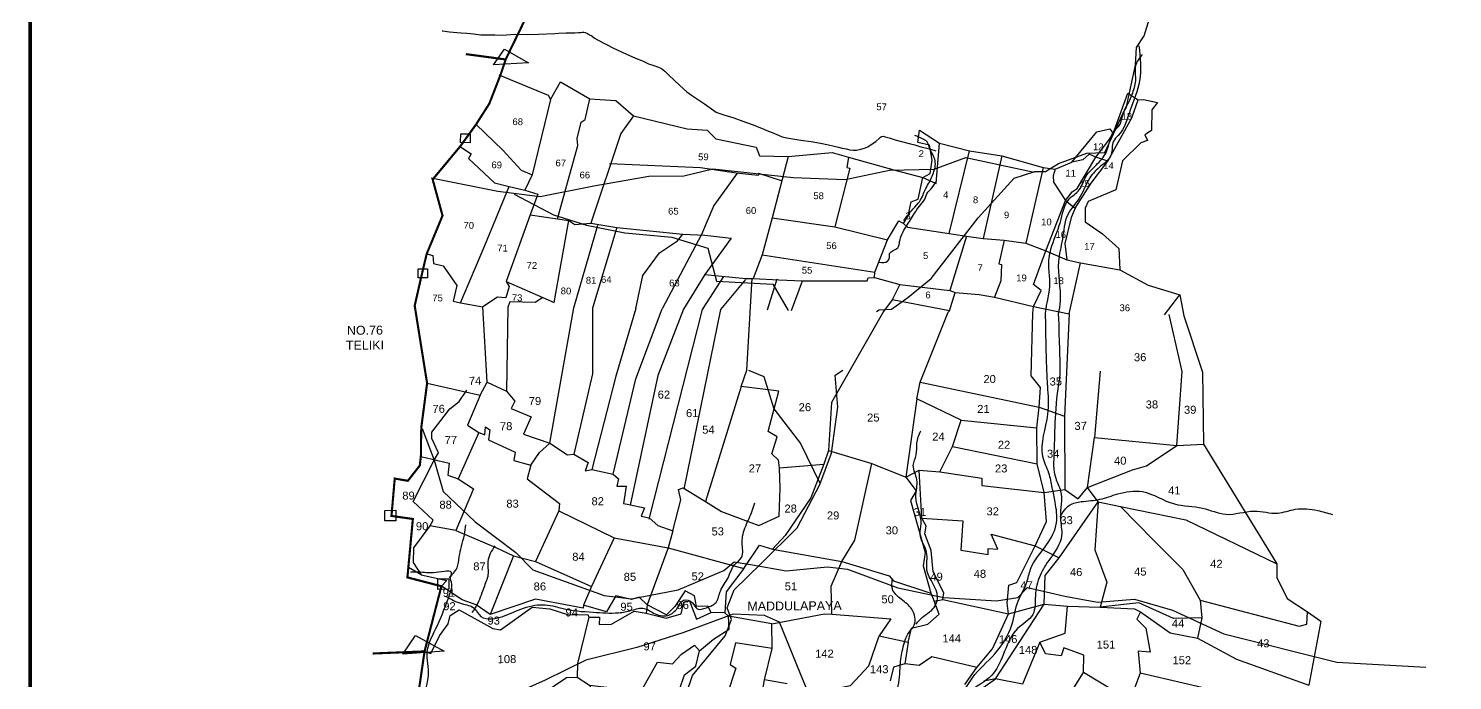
# Model space of a CAD drawing. Header units: inches. Extents: x 200798 to 217883, y 1619867 to 1626420.
# Drawn here: x 200798 to 204829, y 1622296 to 1624143 of the extents above; entities that cross this region are included whole.
import ezdxf
from ezdxf.enums import TextEntityAlignment as Align

# ---------------------------------------------------------------- set-up
doc = ezdxf.new("R2010")
doc.units = ezdxf.units.IN
doc.header["$LTSCALE"] = 15
doc.header["$MEASUREMENT"] = 0
for name, color, linetype in [('DIMENSION', 7, 'Continuous'), ('PLOT', 7, 'Continuous'), ('ROAD', 1, 'Continuous'), ('STREAM', 4, 'Continuous'), ('TEXT', 1, 'Continuous'), ('Unknown_Line_Type', 7, 'Continuous'), ('VILLAGAE BOUNDRY STONES', 1, 'Continuous'), ('VILLAGE BOUNADRY', 5, 'Continuous'), ('VILLAGE BOUNDRY', 5, 'Continuous')]:
    doc.layers.add(name, color=color, linetype=linetype)
doc.styles.get("Standard").update_dxf_attribs({"font": 'arial.ttf'})

msp = doc.modelspace()

# ---------------------------------------------------------------- linework, layer by layer
at = {"layer": 'PLOT'}
for points in [[(202129.5, 1624011.3), (202269.6, 1623954), (202276.2, 1623941.9), (202303.9, 1623992), (202386.8, 1623943.6), (202460.4, 1623938.3), (202511.1, 1623895.6), (202662.6, 1623858.5), (202719, 1623854.8), (202743.5, 1623829.7), (202857.6, 1623806.6), (202867.1, 1623781.7), (202948.3, 1623779.9), (203073.3, 1623791.8), (203119.8, 1623777.8), (203254, 1623740.1), (203329.7, 1623720.4), (203350.9, 1623731.5), (203355.9, 1623769.7), (203348.9, 1623811.9), (203315.8, 1623819.8), (203320.8, 1623854.3), (203376.8, 1623817.6), (203461.5, 1623796.3), (203553.9, 1623782.4), (203670.8, 1623748.7), (203704.6, 1623744.6), (203751.5, 1623763.6), (203822.5, 1623849.9), (203859.5, 1623858.5), (203868.3, 1623844.9), (203909.8, 1623959.7), (203938.9, 1623940.6), (203954, 1623941.9), (203994.5, 1623933.2), (203978.5, 1623912.3), (203977, 1623853.7), (203958.1, 1623841.1), (203965.4, 1623825.3), (203946.5, 1623818.7), (203894.8, 1623768.2), (203876, 1623685.4), (203797.9, 1623652.2), (203789.6, 1623633.4), (203789.2, 1623595.5), (203838.5, 1623560.8), (203884.7, 1623519.4), (203887.8, 1623459.5), (203967.7, 1623416.1), (204057.6, 1623387.8), (204068.6, 1623328.4)], [(202276.2, 1623941.9), (202223.5, 1623728), (202203.5, 1623684.5)], [(202295.2, 1623603.7), (202352.8, 1623811.1), (202350.9, 1623831.1), (202362.5, 1623877.2), (202374.2, 1623884.9), (202386.8, 1623943.6)], [(203704.6, 1623744.6), (203698.7, 1623724.9), (203699.5, 1623707), (203733.3, 1623655.3), (203760.7, 1623633.5), (203806.1, 1623704.7), (203853.5, 1623767.1), (203921.7, 1623890.1), (203938.9, 1623940.6)], [(202511.1, 1623895.6), (202474.7, 1623845.7), (202390, 1623591.2)], [(202065.2, 1623871.1), (202140.7, 1623797.8), (202192.6, 1623741), (202223.5, 1623728)], [(203641, 1623335.9), (203642.7, 1623355.6), (203665.1, 1623400.1), (203642.7, 1623417.8), (203678.4, 1623513), (203733.3, 1623655.3), (203753, 1623679.7), (203767, 1623689.8), (203819.8, 1623777.8), (203856.3, 1623826), (203868.3, 1623844.9)], [(202017.8, 1623809.6), (202051.7, 1623787.4), (202044, 1623774.2), (202117.3, 1623705.9), (202158.5, 1623695.5), (202203.5, 1623684.5), (202240.4, 1623673.6), (202217.9, 1623615), (202295.2, 1623603.7), (202327.9, 1623599), (202344.9, 1623587.9), (202390, 1623591.2), (202463.2, 1623578.8), (202650.7, 1623560.5), (202712.9, 1623557.4), (202786.9, 1623548.4), (202712.4, 1623446.1), (202652.6, 1623347.5)], [(203193.1, 1623437.8), (203193.9, 1623452.8), (203229.6, 1623544.5), (203261.6, 1623597.7), (203275.3, 1623590.3), (203288, 1623612), (203297.1, 1623651.5), (203316.8, 1623658.8), (203329.7, 1623720.4), (203367.5, 1623703.7), (203376.8, 1623817.6)], [(203404.7, 1623562.2), (203461.5, 1623796.3)], [(202929.9, 1623711.3), (202865.4, 1623731.5), (202863.7, 1623726.2), (202801.7, 1623732.8), (202700.8, 1623747.6), (202443, 1623759.6)], [(202948.3, 1623779.9), (202903.6, 1623606.6), (202875.4, 1623501.7), (202849.6, 1623434.1)], [(203119.8, 1623777.8), (203114.2, 1623749), (203123.1, 1623747.4), (203081.1, 1623580.6)], [(203553.9, 1623782.4), (203501, 1623548.3)], [(203853.5, 1623767.1), (203819.8, 1623777.8), (203800.5, 1623786.4), (203782.4, 1623770.3), (203751.5, 1623763.6)], [(202804.3, 1623733.3), (202738, 1623641.5), (202703.3, 1623558.8)], [(203670.8, 1623748.7), (203621, 1623534.3)], [(201925.4, 1623504.3), (201942.9, 1623500), (201944.3, 1623476.9), (201971.7, 1623470.6), (202010.4, 1623415.1), (202000.7, 1623370.3), (202021.1, 1623365.3), (202089.6, 1623528.3), (202158.5, 1623695.5)], [(202217.9, 1623615), (202150.7, 1623426.1), (202150.7, 1623426.1), (202159, 1623411.8), (202149.7, 1623380.2), (202125.9, 1623382.1), (202084.7, 1623354.2)], [(202253.8, 1623381.1), (202285.8, 1623367), (202327.9, 1623599)], [(202903.6, 1623606.6), (203081.1, 1623580.6), (203229.6, 1623544.5)], [(203760.7, 1623633.5), (203749.7, 1623607.5), (203731.9, 1623534), (203737.7, 1623487.5)], [(202342, 1623351.2), (202409.6, 1623585.2)], [(202463.2, 1623578.8), (202394.6, 1623350.6)], [(202517.7, 1623349.1), (202537.3, 1623443.4), (202584.6, 1623507.1), (202634.9, 1623541.2), (202650.7, 1623560.5)], [(202703.3, 1623558.8), (202592.2, 1623348.2)], [(203275.3, 1623590.3), (203286.2, 1623580.4), (203404.7, 1623562.2), (203453.4, 1623554), (203501, 1623548.3), (203560.4, 1623542.7), (203621, 1623534.3), (203678.4, 1623513), (203737.7, 1623487.5), (203775.9, 1623478.9)], [(203453.4, 1623554), (203406, 1623400.3)], [(203560.4, 1623542.7), (203545.3, 1623476.2), (203552.3, 1623474.5), (203550.7, 1623427.6), (203533, 1623381.3)], [(202875.4, 1623501.7), (203193.9, 1623452.8)], [(203744.4, 1623334.7), (203775.9, 1623478.9), (203887.8, 1623459.5)], [(202705.8, 1623346.9), (202766.5, 1623439.9)], [(202712.4, 1623446.1), (202828.7, 1623434.1), (202849.6, 1623434.1), (202922.4, 1623431.2), (202988.9, 1623428)], [(202831.2, 1623174.9), (202846.9, 1623435.5)], [(202958.5, 1623343.9), (202988.9, 1623428), (203172.5, 1623428.2), (203174.8, 1623436.5), (203193.1, 1623437.8), (203264.5, 1623417.9), (203406, 1623400.3), (203421.2, 1623394.8), (203489.7, 1623389.4), (203533, 1623381.3), (203642.7, 1623355.6), (203744.4, 1623334.7)], [(202150.7, 1623426.1), (202253.8, 1623381.1), (202232.5, 1623366.6), (202160.6, 1623368.5), (202155.5, 1623353.4)], [(202828.2, 1623431.6), (202757.5, 1623346.3)], [(202916.2, 1623432.2), (202889.3, 1623344.7)], [(203264.5, 1623417.9), (203242.6, 1623373.9), (203218.9, 1623340.9)], [(203401.5, 1623338.7), (203405, 1623343.1), (203421.2, 1623394.8)], [(202021.1, 1623365.3), (202084.7, 1623354.2)], [(202097, 1623140.8), (202084.7, 1623354.2)], [(202155.5, 1623353.4), (202151.5, 1623115.8)], [(203405, 1623343.1), (203242.6, 1623373.9)], [(204013.9, 1623331.5), (204057.6, 1623387.8)], [(202274.2, 1622968.3), (202342, 1623351.2)], [(202394.6, 1623350.6), (202394.5, 1623164.4), (202341.7, 1622937.1)], [(202517.7, 1623349.1), (202460.5, 1623157.9), (202392.5, 1622893.2), (202453.5, 1622880.2), (202468, 1622866.9), (202463.7, 1622846.2), (202490, 1622846.1), (202482.6, 1622797.3), (202497.7, 1622793.9), (202542.3, 1622784.8), (202532.3, 1622761.6), (202554.8, 1622756.5), (202579.2, 1622734.9), (202622.5, 1622720), (202644.8, 1622807.6), (202638.5, 1622836.7), (202651.3, 1622841.3), (202715, 1622803.1), (202760.1, 1622774.8), (202865.3, 1622734.7), (202922.9, 1622760.9), (202925.7, 1622841), (202924.3, 1622897.8), (202921.3, 1622920.2), (202901.9, 1622937.6), (202917.7, 1622985.8), (202891.6, 1623001), (202922.5, 1623114.9), (202815.5, 1623128.5), (202831.2, 1623174.9)], [(202453.5, 1622880.2), (202517.3, 1623150.4), (202592.2, 1623348.2)], [(202652.6, 1623347.5), (202580.1, 1623159.3), (202500.9, 1622792.1)], [(202555, 1622752.6), (202705.8, 1623346.9)], [(202757.5, 1623346.3), (202653.2, 1622837.4)], [(203218.9, 1623340.9), (203071.5, 1623083.5), (203063, 1622947.4), (203049.1, 1622908.7), (203013.2, 1622813.4), (202939.7, 1622706.9), (202904.7, 1622667.5)], [(203377.8, 1622886.9), (203414, 1622958.5), (203438.4, 1623032.9), (203312.5, 1623093.8), (203322.1, 1623141.3), (203401.5, 1623338.7)], [(203482.4, 1622333), (203526.6, 1622385.6), (203572.6, 1622484.5), (203568.4, 1622514.4), (203573.4, 1622565.8), (203596.3, 1622573.8), (203647.6, 1622676.8), (203680.3, 1622745.9), (203673.6, 1622828.4), (203653.2, 1622909.8), (203652.4, 1623011.9), (203659.3, 1623069.9), (203663.1, 1623125.5), (203636.3, 1623158.5), (203641, 1623335.9)], [(203744.4, 1623334.7), (203730.6, 1623044.8), (203731.9, 1622837)], [(203796.2, 1622842.2), (203923.3, 1622892.3), (203962.5, 1622903.8), (204048.5, 1622961.3), (204063.6, 1623171.3), (204027, 1623332.2)], [(204068.6, 1623328.4), (204121.6, 1623169.3), (204124, 1622965.6), (204332.1, 1622626.3), (204332.3, 1622587.9), (204361.4, 1622528.3), (204418.9, 1622490.3), (204456.7, 1622463.8), (204422.3, 1622282.2)], [(203831.4, 1623172.2), (203816, 1622984.4)], [(201934.2, 1622732.7), (201944.1, 1622749.9), (201886.7, 1622802.9), (201947.3, 1622921.4), (201958.7, 1622940.5), (201940.1, 1622981.4), (201939.9, 1622999.3), (201991.3, 1623065.7), (202017.4, 1623086.2), (202039.1, 1623118.2)], [(201926.5, 1623137.7), (202076.9, 1623103.9), (202097, 1623140.8), (202151.5, 1623115.8), (202174.9, 1623087.1), (202164.8, 1623066.7), (202221, 1623042.2), (202199.3, 1622993.2), (202274.2, 1622968.3), (202324.2, 1622935.3), (202341.7, 1622937.1), (202382.1, 1622913.1), (202373.7, 1622889.3), (202392.5, 1622893.2)], [(202815.5, 1623128.5), (202715, 1622803.1)], [(203322.1, 1623141.3), (203659.3, 1623069.9), (203730.6, 1623044.8)], [(202076.9, 1623103.9), (202040.7, 1623019.2), (202072.6, 1622998.5), (202089.6, 1622991.9), (202091.7, 1623014.5), (202104.2, 1623005.5), (202100.4, 1622977.2), (202175.9, 1622942.2), (202171.6, 1622919), (202219.8, 1622905.7), (202245, 1622941.5), (202274.2, 1622968.3)], [(203312.5, 1623093.8), (203281.8, 1622872.1)], [(203438.4, 1623032.9), (203652.4, 1623011.9)], [(202072.6, 1622998.5), (202014.5, 1622867.5)], [(203063, 1622947.4), (203185.2, 1622910.1), (203281.8, 1622872.1), (203319.4, 1622891.2), (203377.8, 1622886.9), (203496.5, 1622868.9), (203497.2, 1622847.7), (203673.6, 1622828.4), (203731.9, 1622837), (203769.9, 1622810.8), (203796.2, 1622842.2), (203816, 1622984.4), (204048.5, 1622961.3), (204124, 1622965.6)], [(203414, 1622958.5), (203653.2, 1622909.8)], [(201908.9, 1622930.4), (201988.8, 1622911.3), (201985.4, 1622877.5), (202014.5, 1622867.5), (202058.1, 1622838.3), (202007.7, 1622720.3), (202120.9, 1622672.3), (202171.2, 1622648.8), (202232.9, 1622633), (202392.1, 1622562.4), (202369, 1622508.8)], [(203071.9, 1622483.8), (203070.3, 1622562.7), (203100.1, 1622633.3), (203137.2, 1622693.7), (203185.2, 1622910.1)], [(202219.8, 1622905.7), (202209.8, 1622867.2), (202301.5, 1622797.5), (202299.3, 1622776), (202456, 1622700.3), (202609, 1622672), (202823, 1622613.2), (202867.2, 1622679.1), (202904.7, 1622667.5), (203100.1, 1622633.3), (203234.5, 1622592.4), (203247, 1622578.4), (203352.1, 1622543.4), (203361.9, 1622520.3), (203386.8, 1622525), (203572.6, 1622484.5), (203673.7, 1622511.8), (203739.6, 1622506), (203831.9, 1622503.3), (203929.2, 1622498.9), (203945.7, 1622490.5), (204030.4, 1622431.2), (204106.9, 1622415.4), (204217.3, 1622356), (204422.3, 1622282.2)], [(202924.3, 1622897.8), (203049.1, 1622908.7)], [(203281.8, 1622872.1), (203310.7, 1622833.4), (203294.9, 1622806), (203336.1, 1622658.8), (203330.7, 1622620.7), (203352.1, 1622543.4)], [(203386.8, 1622525), (203389.3, 1622544.4), (203359.5, 1622603.4), (203353.5, 1622663.9), (203335.1, 1622710.9), (203339.3, 1622733.3), (203327.2, 1622755.7), (203319.4, 1622891.2)], [(203826.6, 1622801.8), (203796.2, 1622842.2)], [(203454.6, 1622243.3), (203535.4, 1622300.8), (203673.7, 1622511.8), (203676.3, 1622592.9), (203715.4, 1622643.3), (203826.6, 1622801.8), (203889.5, 1622789.1), (204074.7, 1622750.7), (204332.1, 1622626.3)], [(203826.6, 1622801.8), (203817.1, 1622665.9), (203850.9, 1622574.3), (203831.9, 1622503.3)], [(203889.5, 1622789.1), (203982.5, 1622693.3), (204065.7, 1622610), (204115, 1622523), (204395, 1622449.3), (204416.8, 1622455.7), (204418.9, 1622490.3)], [(202299.3, 1622776), (202232.9, 1622633)], [(203327.2, 1622755.7), (203442.8, 1622747.8), (203437.1, 1622664.8), (203515.2, 1622652.3), (203514.5, 1622669.7), (203542, 1622667.4), (203522.9, 1622710.3), (203647.6, 1622676.8), (203715.4, 1622643.3)], [(202007.7, 1622720.3), (201933.9, 1622734), (201888.1, 1622671.2), (201887.2, 1622630.2), (201909.3, 1622595.1), (201982, 1622579.3), (201967, 1622562.8)], [(202622.5, 1622720), (202609, 1622672), (202549.2, 1622510.1), (202546.4, 1622486.3)], [(202456, 1622700.3), (202392.1, 1622562.4)], [(202171.2, 1622648.8), (202105.4, 1622482.7)], [(201909.3, 1622595.1), (201873.7, 1622615.5)], [(202823, 1622613.2), (202773.2, 1622546.7), (202769.7, 1622487.3)], [(202946.2, 1622286.6), (202881.8, 1622297.9), (202902.9, 1622386.7), (202902.4, 1622456.4), (202780, 1622478.3), (202769.7, 1622487.3), (202730.6, 1622488.7), (202721.4, 1622506.2), (202689.1, 1622505.4), (202683.8, 1622536), (202657.1, 1622549.4), (202627.9, 1622505.6), (202604.3, 1622481.6), (202549.2, 1622510.1), (202526.9, 1622532), (202505.4, 1622525.6), (202460.6, 1622535.5), (202434.8, 1622490.6), (202369, 1622508.8), (202368.5, 1622500.3), (202233.4, 1622526), (202105.4, 1622482.7), (202065.5, 1622510.1), (202025.7, 1622524.6), (201967, 1622562.8)], [(201919.3, 1622378.2), (201937.3, 1622372), (201961.9, 1622422), (201986, 1622456.2), (201992.1, 1622480), (202016.9, 1622496), (202113, 1622443.5), (202134.6, 1622439.7), (202223.6, 1622503.1), (202273.5, 1622498.4), (202326.9, 1622481.8), (202381.9, 1622482.8), (202384.8, 1622475.4), (202414.2, 1622475.1), (202413.8, 1622454.1), (202448.9, 1622454.9), (202512.4, 1622491.7), (202546.4, 1622486.3), (202603.2, 1622472), (202645.6, 1622484.2), (202653.3, 1622517.6), (202669.2, 1622521.1), (202688.8, 1622469.7), (202730.6, 1622488.7)], [(202902.4, 1622456.4), (203051.6, 1622484.9), (203071.9, 1622483.8), (203239.1, 1622470.1), (203206, 1622422.7), (203287.9, 1622404.8), (203297.8, 1622444.3), (203344.3, 1622455.3), (203376.3, 1622483.6), (203361.9, 1622520.3)], [(203660.7, 1622404.6), (203732.8, 1622430.2), (203739.6, 1622506)], [(204115, 1622523), (204119.3, 1622473.5), (204039.3, 1622471.7), (203940.9, 1622515.3), (203831.9, 1622503.3)], [(201879.9, 1622217.5), (201978.5, 1622153.4), (202001.9, 1622219.8), (202051.4, 1622211.2), (202059.1, 1622220.8), (202137.2, 1622238), (202160.9, 1622256.1), (202251.7, 1622256.7), (202321.4, 1622304.7), (202351.2, 1622305.5), (202386.6, 1622282.5), (202532.9, 1622265.7), (202578.9, 1622347.7), (202621.3, 1622343.2), (202646.8, 1622370.8), (202683.6, 1622395.5), (202698, 1622379.5), (202736.8, 1622412.8), (202781.9, 1622441.2), (202780, 1622478.3)], [(202384.8, 1622475.4), (202352.6, 1622343.5), (202351.2, 1622305.5)], [(203945.7, 1622490.5), (203935.6, 1622469.1), (203960.8, 1622444.3), (203973.1, 1622375.7), (203939.4, 1622378.6), (203944.8, 1622316.9)], [(204119.3, 1622473.5), (204106.9, 1622415.4)], [(202902.9, 1622386.7), (202799.4, 1622402.5), (202784.2, 1622341), (202800.5, 1622330.5), (202775.4, 1622253), (202764.7, 1622177.2), (202768.2, 1622127.8), (202780.1, 1622122.9), (202784.6, 1622101.6), (202839.8, 1622091.4), (202855.1, 1622143.4), (202881.8, 1622297.9)], [(203050.5, 1622266.5), (203124.6, 1622281.6), (203176.6, 1622337.3), (203206, 1622422.7)], [(203287.9, 1622404.8), (203279.2, 1622343.2)], [(204188.6, 1622259.9), (203944.8, 1622316.9), (203915.5, 1622238.9), (203784.6, 1622318.5), (203785.3, 1622367.3), (203728.8, 1622388.1), (203721.6, 1622365.8), (203677.3, 1622371.2), (203660.7, 1622404.6), (203612, 1622285.8), (203535.4, 1622300.8), (203502.5, 1622294.2)], [(202386.6, 1622282.5), (202409.7, 1622236.3), (202399.7, 1622226.9), (202339.6, 1622234), (202334.9, 1622181.7), (202464, 1622172.6), (202616.2, 1622166.2), (202626.7, 1622176.9), (202626.4, 1622228.8), (202655.2, 1622312.2), (202687, 1622336.8), (202698, 1622379.5)], [(203449.1, 1622284.6), (203482.4, 1622333), (203355.1, 1622363.2), (203319.3, 1622337.8), (203279.2, 1622343.2), (203247.1, 1622333.4), (203237.4, 1622295.1)], [(203633.6, 1621624.9), (203698.6, 1621709.4), (203717, 1621745), (203721.6, 1621776.9), (203735.1, 1621901.7), (203736.6, 1621946.7), (203748.5, 1622050.3), (203711.3, 1622115.5), (203726.2, 1622221.3), (203763.7, 1622285), (203784.6, 1622318.5)]]:
    msp.add_lwpolyline(points, dxfattribs=at)
at = {"layer": 'ROAD'}
for points in [[(203198.4, 1623341.1), (203206.1, 1623346.1), (203241, 1623347.9), (203286.9, 1623380.8), (203353.2, 1623434.4), (203486.8, 1623606.5), (203588.6, 1623718.6), (203647.2, 1623738.1), (203677, 1623737.8), (203713.7, 1623760.4), (203794, 1623789.4), (203845.1, 1623791.6), (203907.3, 1623925.7), (203931.7, 1624039.3), (203935.1, 1624088.7), (203956.8, 1624122.1), (204096.6, 1624581.9), (204172.2, 1624658.5), (204261.1, 1624767.9), (204330.9, 1624836), (204803.5, 1625441)], [(201938.4, 1623719.6), (202126.6, 1623681.6), (202246.8, 1623667.1), (202398.2, 1623697.4), (202553.9, 1623724.4), (202653.5, 1623725.7), (202735.7, 1623744.8), (202962.7, 1623720.3), (203109.8, 1623714.7), (203235.7, 1623741.3), (203361.8, 1623744.3), (203451.1, 1623777), (203644.5, 1623735.4)], [(202173.4, 1623673.1), (202284.4, 1623615.1), (202377.8, 1623585.8), (202486.3, 1623563.7), (202619.2, 1623552), (202720.9, 1623520.4), (202745.7, 1623426.6), (202905.2, 1623418.5), (202948.8, 1623344)], [(202233.9, 1621042.9), (202310.4, 1621303.5), (202350.1, 1621369.4), (202426.3, 1621524.3), (202459.6, 1621595.3), (202514.1, 1621837.5), (202571.4, 1621957.4), (202626.2, 1622157.1), (202678, 1622309.8), (202770.3, 1622422.5), (202788, 1622468.1), (202776.1, 1622501.8), (202795.6, 1622552.6), (202871.2, 1622625.9), (202973.7, 1622728.5), (203038.4, 1622850.7), (203071.5, 1622940), (203089.2, 1623069.7), (203081.9, 1623160.3), (203103.4, 1623174.9)], [(202836.6, 1623174.9), (202880.1, 1623156.7), (202908.4, 1623065.6), (202983.5, 1622967.4), (203038.5, 1622855.2)], [(201912.5, 1623009.6), (201946.2, 1622920.3), (201972.4, 1622831.1), (202062.6, 1622745.4), (202177.3, 1622657.9), (202225.6, 1622609.2), (202427.8, 1622537), (202505, 1622526.7), (202637.2, 1622552.3), (202766.4, 1622606.9), (202796, 1622631.8), (202847.6, 1622623), (202943.2, 1622606.1), (203060, 1622617.4), (203116.6, 1622611.1), (203259.5, 1622558.4), (203389, 1622531.2), (203538.5, 1622521.5), (203598.7, 1622530.7), (203626, 1622559.6), (203732, 1622534.3), (203824.3, 1622517.6), (203928.7, 1622526.3), (204036.2, 1622495), (204181.7, 1622428), (204501.9, 1622348), (204753.9, 1622333.7)], [(202683.6, 1621845.7), (202856.7, 1621818), (202923.8, 1621880.7), (202960.8, 1622115.8), (203050.6, 1622170.1), (202996, 1622284.1), (202923.9, 1622460.6), (202881.9, 1622479.6), (202792.8, 1622483.2), (202650.4, 1622430.7), (202519.8, 1622389.1), (202376.2, 1622353.7), (202260.7, 1622297.1), (202189, 1622264.4), (202124, 1622193.2), (201984, 1622110.7), (201890.7, 1622097.2), (201867.7, 1622103.2), (201864.8, 1622060.3), (201840.2, 1622038.6), (201762.1, 1622001.6)]]:
    msp.add_lwpolyline(points, dxfattribs=at)
at = {"layer": 'STREAM'}
for points, knots in [([(203941.6, 1624093.7), (203945, 1624060), (203951.5, 1623997.1), (203915.9, 1623914.6), (203899.1, 1623852.7), (203862.7, 1623820.5), (203870, 1623780.7), (203831.9, 1623753.2), (203796.2, 1623718.6), (203779.5, 1623663.4), (203731.1, 1623616.3), (203727.7, 1623547.2), (203705.1, 1623467.5), (203723.7, 1623395.4), (203715.6, 1623346.9), (203713.3, 1623335.1)], [0, 0, 0, 0, 5.17922, 9.680954, 13.838452, 14.930264, 16.887242, 19.183795, 21.57736, 24.672647, 27.888265, 31.632595, 34.972046, 40.789098, 42.668413, 42.668413, 42.668413, 42.668413]), ([(203677.2, 1623335.5), (203677.2, 1623335.8), (203679.5, 1623365.2), (203695.1, 1623408.6), (203683.8, 1623469.1), (203691.9, 1623528.5), (203722, 1623587.3), (203729.9, 1623656.4), (203778.2, 1623683), (203788.4, 1623726.7), (203822.4, 1623756.8), (203857.8, 1623794.8), (203858.6, 1623845.8), (203890, 1623868.4), (203894.5, 1623900.6), (203913.6, 1623932.8), (203927.3, 1623967.4), (203934.9, 1624001.9), (203926.5, 1624036.8), (203943.7, 1624058.8), (203951.8, 1624069.2)], [129.039603, 129.039603, 129.039603, 129.039603, 129.091605, 133.652555, 135.936289, 138.568006, 142.810557, 146.372791, 148.48602, 150.737483, 152.907876, 155.468077, 158.634315, 160.007501, 161.042722, 163.515014, 165.81854, 166.819645, 169.009358, 170.97095, 170.97095, 170.97095, 170.97095]), ([(203713.3, 1623335.1), (203719.4, 1623166.7), (203710.4, 1623121.5), (203702.8, 1623043.3), (203702.2, 1622950), (203697.3, 1622878.5), (203730.1, 1622822), (203712.7, 1622765.1), (203731, 1622697.6), (203692.6, 1622645.5), (203657.8, 1622593.9), (203645.8, 1622538.8), (203650.6, 1622475.8), (203583.6, 1622442), (203560.9, 1622374), (203528.1, 1622300.4), (203456.4, 1622269.5), (203408.6, 1622209.6), (203344.2, 1622158.2), (203258.3, 1622106.8), (203214.1, 1622010.1), (203153.1, 1621930.7), (203070.1, 1621890.2), (202962.7, 1621926.1), (202955.2, 1621815.1), (202949.5, 1621739.1), (202901.7, 1621657.8), (202822.7, 1621650.6), (202748.6, 1621617.2), (202674.2, 1621601.9), (202593, 1621534), (202636.1, 1621437.7), (202643.9, 1621356.1), (202644.4, 1621303.8), (202646.6, 1621244.1), (202618.2, 1621188.5), (202578.3, 1621137.2), (202538.2, 1621098.9), (202490.3, 1621039.2), (202447, 1621005.5), (202416.1, 1620981.4)], [3114.346054, 3114.346054, 3114.346054, 3114.346054, 3193.735638, 3551.129199, 3860.237759, 4091.818524, 4212.253611, 4457.177755, 4617.051632, 4846.70395, 5023.899045, 5212.94387, 5382.461137, 5568.906108, 5838.426719, 6049.483577, 6310.152673, 6539.289079, 6771.900422, 7096.627169, 7466.504332, 7759.012172, 8032.626799, 8327.488701, 8551.314179, 8873.504696, 9132.118729, 9339.457715, 9587.947941, 9909.075697, 10059.676047, 10522.132654, 10699.888244, 10862.269999, 11019.443436, 11262.635003, 11432.845417, 11641.186226, 11789.587045, 12160.95051, 12160.95051, 12160.95051, 12160.95051]), ([(202435.7, 1621015.3), (202450.6, 1621026.8), (202482.7, 1621051.6), (202522.6, 1621102.2), (202556.7, 1621149.8), (202608.7, 1621199.3), (202625.2, 1621281.2), (202616.4, 1621368.9), (202611.8, 1621446), (202598.8, 1621507.4), (202578, 1621567), (202629.5, 1621632.6), (202691.2, 1621607.5), (202743.4, 1621634.2), (202790.4, 1621662.1), (202843.3, 1621689.8), (202907.8, 1621699.9), (202914.2, 1621762.8), (202937.5, 1621827.3), (202924.6, 1621897.8), (202968.7, 1621964.9), (202964.6, 1622031), (202950.9, 1622096), (202979.1, 1622138), (203028.6, 1622176.7), (203103.8, 1622164.8), (203206.5, 1622150.8), (203294.2, 1622164.1), (203377, 1622189.8), (203394.6, 1622240.7), (203444.9, 1622258), (203474.2, 1622317.9), (203538.2, 1622367.8), (203584.7, 1622443.9), (203593.9, 1622519), (203624.9, 1622566.5), (203634.9, 1622626.8), (203680.2, 1622673.6), (203714.2, 1622738.1), (203705.7, 1622795.8), (203696.2, 1622842.2), (203687.7, 1622886.1), (203654.4, 1622951.4), (203690, 1623036.9), (203684.5, 1623118.4), (203680.6, 1623160.1), (203677.2, 1623335.5)], [0, 0, 0, 0, 179.244014, 385.375465, 610.367919, 738.208002, 1061.49559, 1348.332001, 1588.767154, 1791.561908, 1953.150964, 2164.277418, 2412.453087, 2483.826412, 2713.081484, 2934.241978, 3064.500984, 3275.926997, 3434.350673, 3739.734995, 3899.215539, 4169.768214, 4346.045987, 4508.665109, 4618.232938, 4931.881667, 5164.976515, 5621.231737, 5778.937304, 5942.790141, 6079.183836, 6250.02023, 6546.641575, 6848.703159, 7069.783153, 7254.860428, 7377.927314, 7639.223077, 7857.343013, 8043.949206, 8177.278168, 8311.876833, 8469.209287, 8852.954357, 9108.894869, 9250.090542, 9250.090542, 9250.090542, 9250.090542])]:
    msp.add_open_spline(points, degree=3, knots=knots, dxfattribs=at)
for points in [[(203275.6, 1623598.6), (203297.8, 1623626.3), (203316.6, 1623647.5), (203328.6, 1623667), (203335.6, 1623684.1), (203346.2, 1623703.6), (203361.3, 1623737.9), (203364.3, 1623749.3), (203364.5, 1623767.5), (203357.9, 1623785.4), (203348.2, 1623806.3), (203341.9, 1623821.4), (203328.4, 1623830.5), (203307.1, 1623839.6)], [(203205.5, 1623481), (203229.9, 1623483.2), (203235.4, 1623493.9), (203235.9, 1623505.6), (203259, 1623521.8), (203264.2, 1623538.9), (203270.1, 1623559.2), (203283.3, 1623582.6), (203306.6, 1623619.4), (203320.1, 1623639.9), (203335, 1623659.1), (203343.8, 1623679), (203355.4, 1623691), (203369.2, 1623713)], [(203310, 1622455.2), (203331.4, 1622477.5), (203354.7, 1622494.5), (203371.4, 1622532), (203341.5, 1622608.6), (203340.5, 1622659.3), (203321.9, 1622709.9), (203325, 1622739.2), (203310.1, 1622815.7), (203313, 1622864.5), (203302.9, 1622904.8), (203311.2, 1622935.4), (203312.9, 1622967.9), (203323.7, 1623003.1)], [(203718.5, 1622759.4), (203745.4, 1622792.5), (203778.3, 1622802.4), (203831.2, 1622809.2), (203881.5, 1622824.4), (203951.2, 1622830.7), (204041.9, 1622795.9), (204121.5, 1622784.2), (204187.5, 1622766.6), (204267.6, 1622775.5), (204334.5, 1622770.1), (204384.2, 1622780.8), (204447.5, 1622777.4), (204489, 1622766)], [(201980.6, 1622533.9), (202024.3, 1622513.5), (202060.2, 1622500.1), (202078.5, 1622477.5), (202110.5, 1622470.5), (202168.9, 1622488.5), (202231.8, 1622509.1), (202289.1, 1622505.6), (202308.2, 1622500.3), (202396.7, 1622489.3), (202468.3, 1622487.8), (202505.3, 1622494.6), (202541, 1622500.1), (202571.7, 1622484.7), (202612.7, 1622481.7), (202637.2, 1622504.6), (202652.1, 1622522.9), (202678.1, 1622515.3), (202691.3, 1622498.5), (202717.3, 1622502), (202744.5, 1622517.1), (202756.6, 1622549), (202778.6, 1622587), (202797.2, 1622624.2), (202816.6, 1622644.5), (202818.3, 1622686.7), (202828.3, 1622732.9), (202846.9, 1622776.6), (202853.9, 1622798.8)], [(201988.7, 1622587.3), (202011.2, 1622614.7), (202017.5, 1622646), (202023.8, 1622675.3), (202032, 1622708.5), (202036.4, 1622737.1)], [(202118.3, 1622677.2), (202098.5, 1622632.2), (202099.4, 1622599.7), (202088.6, 1622563.2), (202068.8, 1622513.1), (202053.3, 1622488.3)], [(201117.1, 1621285.5), (201195.4, 1621334.2), (201257.6, 1621368.4), (201285.4, 1621397.2), (201347.4, 1621452.2), (201409, 1621483.2), (201430.9, 1621506.8), (201458.6, 1621542.7), (201480.7, 1621555.9), (201517.1, 1621570), (201536.3, 1621607.2), (201557, 1621626.2), (201577.5, 1621668.6), (201593.6, 1621696.6), (201616.9, 1621713.1), (201660.1, 1621771.4), (201725.6, 1621800.5), (201769.7, 1621813.8), (201817.1, 1621825.8), (201822.1, 1621849.9), (201821.9, 1621887.6), (201832.6, 1621933.8), (201842.8, 1621961.2), (201838.6, 1621998.5), (201852.4, 1622075.3), (201861.2, 1622121.5), (201885, 1622154.8), (201918.7, 1622173.3), (201923.8, 1622186.3), (201917.1, 1622220.7), (201930.1, 1622308.8), (201927, 1622378.3), (201955.8, 1622451.6), (201990.9, 1622540.9), (201996.6, 1622568.8), (201993.2, 1622590.3), (201995.7, 1622598.4), (201952.1, 1622601.3), (201902.1, 1622602.9), (201879.9, 1622602.8)], [(203167.6, 1622154), (203174.4, 1622206.8), (203199, 1622229.7), (203228.9, 1622244.2), (203247, 1622253.5), (203257.9, 1622272.4), (203265.9, 1622339.1), (203272.8, 1622384.7), (203291.3, 1622432.3), (203305.5, 1622452.6), (203298.7, 1622497.4), (203268.5, 1622525.8), (203243.6, 1622555.5), (203243.4, 1622581.6)]]:
    msp.add_spline(points, degree=3, dxfattribs=at)
at = {"layer": 'Unknown_Line_Type', "color": 2}
msp.add_lwpolyline([(201969.3, 1624136.3), (201971.2, 1624136), (201989.9, 1624133.3), (202011.1, 1624131.8), (202023.2, 1624130), (202039.2, 1624129.8), (202057.7, 1624127.3), (202078.3, 1624124.5), (202101, 1624124.4), (202117.9, 1624124.5), (202139.9, 1624124), (202174.3, 1624126.4), (202210.3, 1624125.9), (202241.5, 1624127.1), (202287.9, 1624129), (202298.2, 1624129.9), (202319.9, 1624130.3), (202344.9, 1624130.5), (202354.9, 1624131.1), (202355.8, 1624131.2), (202361.3, 1624131.3), (202365.3, 1624132), (202369.8, 1624132.3), (202373.7, 1624131.5), (202380.7, 1624128.9), (202386.7, 1624125), (202392.8, 1624122), (202400.3, 1624115.6), (202406.9, 1624111.8), (202434.8, 1624097.3), (202453.7, 1624086.9), (202488.7, 1624070.7), (202516.6, 1624058.9), (202536.3, 1624051), (202553.7, 1624043), (202568.1, 1624037.7), (202582, 1624033.1), (202589.7, 1624029.2), (202599.5, 1624021.4), (202612, 1624009.8), (202625.4, 1623996.9), (202642.1, 1623981.3), (202661.8, 1623963.1), (202674.5, 1623953.6), (202692, 1623942.1), (202711.9, 1623928.9), (202725.2, 1623920.3), (202738.6, 1623910.9), (202744.5, 1623906.1), (202752.5, 1623902.9), (202766.9, 1623897.8), (202795, 1623889.5), (202819.9, 1623880.3), (202847.1, 1623870.3), (202873.4, 1623860), (202888.1, 1623853.5), (202903.3, 1623848.3), (202922.7, 1623839.5), (202931.2, 1623836.2), (202944.4, 1623832.7), (202984.8, 1623826.4), (203014, 1623822.9), (203040.3, 1623817.8), (203062.5, 1623813.4), (203079.1, 1623809.5), (203090.9, 1623806.7), (203101.4, 1623803.5), (203112.7, 1623801.9), (203123, 1623799.3), (203132.8, 1623797.8), (203142, 1623798.4), (203153.9, 1623801.1), (203165, 1623803.9), (203173.7, 1623807.8), (203183.5, 1623813.9), (203196.6, 1623822.3), (203206.9, 1623831.9), (203209.8, 1623834.5), (203212.5, 1623836.9), (203218.6, 1623837.5), (203222.9, 1623836.2), (203234.2, 1623833.1), (203251.8, 1623827.6), (203269.5, 1623823), (203295.3, 1623815.9), (203307.1, 1623813.4), (203321.2, 1623808.6), (203348.7, 1623802.1), (203366.8, 1623796.6)], dxfattribs=at)
at = {"layer": 'VILLAGAE BOUNDRY STONES'}
for points in [[(202114.1, 1624040), (202145.7, 1624084.4), (202213.5, 1624045.5), (202114.1, 1624040)], [(201857.4, 1622370), (201893.7, 1622423), (201974.5, 1622378.7), (201857.4, 1622370)]]:
    msp.add_lwpolyline(points, dxfattribs=at)
for points in [[(202021.8, 1623844.8), (202048.3, 1623844.5), (202048, 1623819.1), (202021.5, 1623819.4)], [(201901.2, 1623462), (201927.7, 1623461.7), (201927.4, 1623436.3), (201900.9, 1623436.6)], [(201806.7, 1622777.6), (201838, 1622777.8), (201838.2, 1622747.9), (201806.9, 1622747.6)], [(201956.6, 1622583.9), (201987.8, 1622584.1), (201988, 1622554.2), (201956.8, 1622554)]]:
    msp.add_lwpolyline(points, close=True, dxfattribs=at)
at = {"layer": 'VILLAGE BOUNADRY', "const_width": 10}
msp.add_lwpolyline([(200803.1, 1625989.3), (207360, 1625989.3), (207360, 1619977), (200803.1, 1619977)], close=True, dxfattribs=at)
at = {"layer": 'VILLAGE BOUNDRY', "const_width": 6}
for points in [[(201926.5, 1623137.7), (201926.5, 1623137.7), (201891.4, 1623357.6), (201913.2, 1623453.2), (201925.4, 1623504.3), (201970.2, 1623612.6), (201942.3, 1623715.1), (202020.5, 1623809.1), (202031.9, 1623824.9), (202065.2, 1623871.1), (202102.6, 1623929.8), (202135.5, 1624014.5), (202148.8, 1624055), (202036.1, 1624070.2), (202148.8, 1624055), (202201.1, 1624162.6)], [(201904.3, 1622275.5), (201919.3, 1622378.2), (201772.1, 1622372.2), (201919.3, 1622378.2), (201967, 1622562.8), (201870.8, 1622587.8), (201886.2, 1622753.3), (201825.7, 1622761.9), (201834.9, 1622867.8), (201872.2, 1622861.5), (201905.8, 1622904.7), (201908.9, 1622930.4), (201910, 1623011.9), (201926.5, 1623137.7)]]:
    msp.add_lwpolyline(points, dxfattribs=at)

# ---------------------------------------------------------------- texts
at = {"layer": 'DIMENSION'}
for s, height, rotation, p in [('57', 19.21, 359.3267, (203213.2, 1623920.9)), ('68', 19.21, 359.3267, (202183.1, 1623878.7)), ('13', 19.21, 359.3267, (203907.1, 1623894.2)), ('2', 19.2, 359.3267, (203325.5, 1623788.5)), ('12', 19.21, 359.3267, (203826.4, 1623807.5)), ('69', 19.21, 359.3267, (202123.6, 1623756.3)), ('67', 19.21, 359.3267, (202304.9, 1623761.7)), ('59', 19.21, 359.3267, (202708.6, 1623779.1)), ('14', 19.21, 359.3267, (203855.2, 1623754.3)), ('66', 19.21, 359.3267, (202373, 1623727.7)), ('11', 19.21, 359.3267, (203748.5, 1623732.8)), ('58', 19.21, 359.3267, (203034.8, 1623668.9)), ('4', 19.2, 359.3267, (203394.7, 1623671.5)), ('15', 19.21, 359.3267, (203787.6, 1623704.2)), ('65', 19.21, 359.3267, (202623.6, 1623625.2)), ('60', 19.21, 359.3267, (202843.4, 1623627)), ('8', 19.2, 359.3267, (203479, 1623657.4)), ('70', 19.21, 359.3267, (202044.5, 1623584.9)), ('3', 19.2, 359.3267, (203288, 1623612)), ('9', 19.2, 359.3267, (203566.9, 1623614.4)), ('10', 19.21, 359.3267, (203679.6, 1623594.8)), ('16', 19.21, 359.3267, (203720.3, 1623559.1)), ('71', 19.21, 359.3267, (202140.1, 1623520.6)), ('56', 19.21, 359.3267, (203071.3, 1623527.5)), ('17', 19.21, 359.3267, (203801.6, 1623525.4)), ('72', 19.21, 359.3267, (202223.1, 1623471.5)), ('5', 19.2, 359.3267, (203337.8, 1623499.2)), ('7', 19.2, 359.3267, (203492.1, 1623465.2)), ('81', 19.21, 359.3267, (202390.8, 1623429.5)), ('64', 19.21, 359.3267, (202433.8, 1623431.6)), ('55', 19.21, 359.3267, (203002.1, 1623458)), ('19', 19.21, 359.3267, (203609, 1623436.2)), ('18', 19.21, 359.3267, (203714.1, 1623428.3)), ('80', 19.21, 359.3267, (202319.7, 1623399.3)), ('63', 19.21, 359.3267, (202626.5, 1623421.8)), ('6', 19.2, 359.3267, (203344.5, 1623388)), ('75', 19.21, 359.3267, (201956.3, 1623379.3)), ('73', 19.21, 359.3267, (202181.3, 1623379.9)), ('36', 19.21, 359.3267, (203901.5, 1623351.5)), ('36', 22.65, 0.4088, (203945, 1623211.6)), ('74', 22.65, 0.4088, (202062.2, 1623144.7)), ('20', 22.65, 0.4088, (203518.9, 1623149.7)), ('35', 22.65, 0.4088, (203706.2, 1623142.8)), ('62', 22.65, 0.4088, (202596.9, 1623105.7)), ('76', 22.65, 0.4088, (201959.2, 1623065.3)), ('79', 22.65, 0.4088, (202231.8, 1623087.4)), ('26', 22.65, 0.4088, (202995.9, 1623070)), ('21', 22.65, 0.4088, (203501.3, 1623065.2)), ('38', 22.65, 0.4088, (203978.3, 1623077.7)), ('39', 22.65, 0.4088, (204086.6, 1623062.7)), ('61', 22.65, 0.4088, (202676.9, 1623053.2)), ('25', 22.65, 0.4088, (203189.6, 1623040.6)), ('78', 22.65, 0.4088, (202150.3, 1623016.2)), ('54', 22.65, 0.4088, (202722.8, 1623006.3)), ('24', 22.65, 0.4088, (203373.9, 1622986.7)), ('37', 22.65, 0.4088, (203776.6, 1623017.1)), ('77', 22.65, 0.4088, (201993.9, 1622977.2)), ('22', 22.65, 0.4088, (203559.7, 1622963.5)), ('34', 22.65, 0.4088, (203698.9, 1622938.2)), ('40', 22.65, 0.4088, (203888.6, 1622918.5)), ('27', 22.65, 0.4088, (202854.6, 1622896.6)), ('23', 22.65, 0.4088, (203551.5, 1622896.4)), ('89', 22.65, 0.4088, (201873.9, 1622819.6)), ('41', 22.65, 0.4088, (204041.7, 1622834.1)), ('88', 22.65, 0.4088, (201978.9, 1622793.8)), ('83', 22.65, 0.4088, (202168.3, 1622796.8)), ('82', 22.65, 0.4088, (202409.5, 1622803.6)), ('28', 22.65, 0.4088, (202955.7, 1622782.9)), ('29', 22.65, 0.4088, (203075.9, 1622763.3)), ('31', 22.65, 0.4088, (203321.4, 1622772.9)), ('32', 22.65, 0.4088, (203527.6, 1622775)), ('33', 22.65, 0.4088, (203736.6, 1622749.9)), ('90', 22.65, 0.4088, (201912.4, 1622732.8)), ('53', 22.65, 0.4088, (202749.3, 1622718.1)), ('30', 22.65, 0.4088, (203242, 1622721.1)), ('87', 22.65, 0.4088, (202074.8, 1622619.1)), ('84', 22.65, 0.4088, (202355, 1622646.4)), ('42', 22.65, 0.4088, (204160.8, 1622626.3)), ('85', 22.65, 0.4088, (202500.6, 1622589.4)), ('52', 22.65, 0.4088, (202692.6, 1622590.7)), ('49', 22.65, 0.4088, (203368.7, 1622589.9)), ('48', 22.65, 0.4088, (203491.4, 1622597.9)), ('46', 22.65, 0.4088, (203763.8, 1622603)), ('45', 22.65, 0.4088, (203945.4, 1622604.3)), ('91', 22.65, 0.4088, (201988.2, 1622544.1)), ('86', 22.65, 0.4088, (202245.7, 1622562.3)), ('51', 22.65, 0.4088, (202956.5, 1622562.6)), ('47', 22.65, 0.4088, (203623.5, 1622565.7)), ('92', 22.65, 0.4088, (201989.8, 1622506.2)), ('95', 22.65, 0.4088, (202491.1, 1622504.8)), ('96', 22.65, 0.4088, (202650.2, 1622509.7)), ('50', 22.65, 0.4088, (203230.2, 1622525.8)), ('93', 22.65, 0.4088, (202115.1, 1622465.5)), ('94', 22.65, 0.4088, (202335.9, 1622488.5)), ('44', 22.65, 0.4088, (204052.3, 1622457.5)), ('144', 22.65, 0.4088, (203411.5, 1622414.9)), ('97', 22.65, 0.4088, (202556.6, 1622392.5)), ('146', 22.65, 0.4088, (203571.1, 1622412.9)), ('148', 22.65, 0.4088, (203627.7, 1622382.3)), ('151', 22.65, 0.4088, (203848.3, 1622397.5)), ('43', 22.65, 0.4088, (204293.5, 1622400.9)), ('108', 22.65, 0.4088, (202152.6, 1622356.3)), ('142', 22.65, 0.4088, (203051.2, 1622371.8)), ('152', 22.65, 0.4088, (204062.9, 1622353.1)), ('143', 22.65, 0.4088, (203206.3, 1622327.7))]:
    msp.add_text(s, height=height, rotation=rotation, dxfattribs=at).set_placement(p, align=Align.MIDDLE_CENTER)
at = {"layer": 'TEXT', "char_height": 25.289, "attachment_point": 1, "rotation": 0.4088}
for s, insert, width in [('\\pi-17.1315;NO.76 \\P\\pi-20.22796;TELIKI', (201716.5, 1623300.4), 63.53), ('\\pi-25.18569;{\\C1;MADDULAPAYA}', (202858.2, 1622519.1), 214.061)]:
    msp.add_mtext(s, dxfattribs=dict(at, insert=insert, width=width))

doc.saveas('drawing.dxf')
